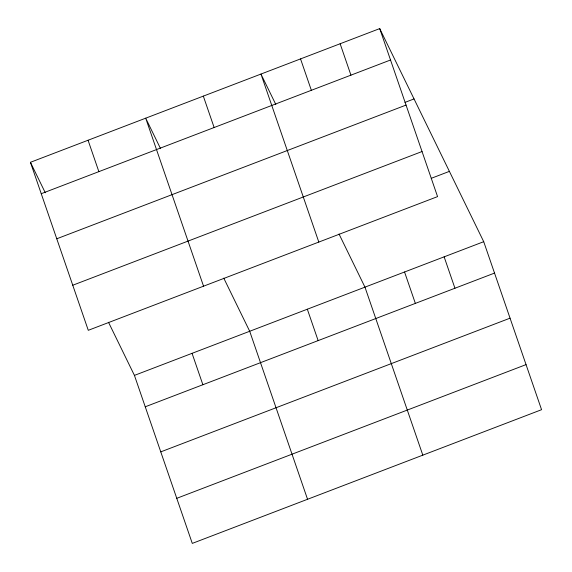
<?xml version="1.0" encoding="UTF-8"?>
<svg xmlns="http://www.w3.org/2000/svg" width="572" height="572" viewBox="0 0 572 572"><rect width="100%" height="100%" fill="white"/><g stroke="black" fill="none" stroke-linecap="round" stroke-linejoin="round"><path stroke-width="0.86" d="M379.715 28.6L437.566 196.611L88.281 330.309L30.43 162.305L379.715 28.6L483.719 241.691L541.57 409.695L192.285 543.4L134.434 375.389L108.501 322.265M41.241 193.701L390.533 59.996M404.969 102.395L414.042 98.92M56.764 238.781L406.056 105.076M72.758 285.228L422.043 151.53M431.259 178.314L449.399 171.371M134.434 375.389L483.719 241.691M145.245 406.792L494.53 273.087M160.768 451.873L510.052 318.168M176.762 498.319L526.047 364.614M275.833 104.533L260.961 74.06L318.811 242.07M339.032 234.019L364.965 287.151L422.815 455.155M160.568 148.656L145.696 118.182L203.546 286.186M223.766 278.142L249.699 331.267L307.55 499.277M30.43 162.305L45.302 192.778M444.137 256.842L454.947 288.238M340.133 43.751L350.943 75.154M404.547 271.993L415.358 303.396M300.543 58.909L311.354 90.304M307.328 309.209L318.139 340.605M203.325 96.117L214.135 127.52M192.063 353.332L202.874 384.727M88.059 140.24L98.87 171.643"/></g></svg>
